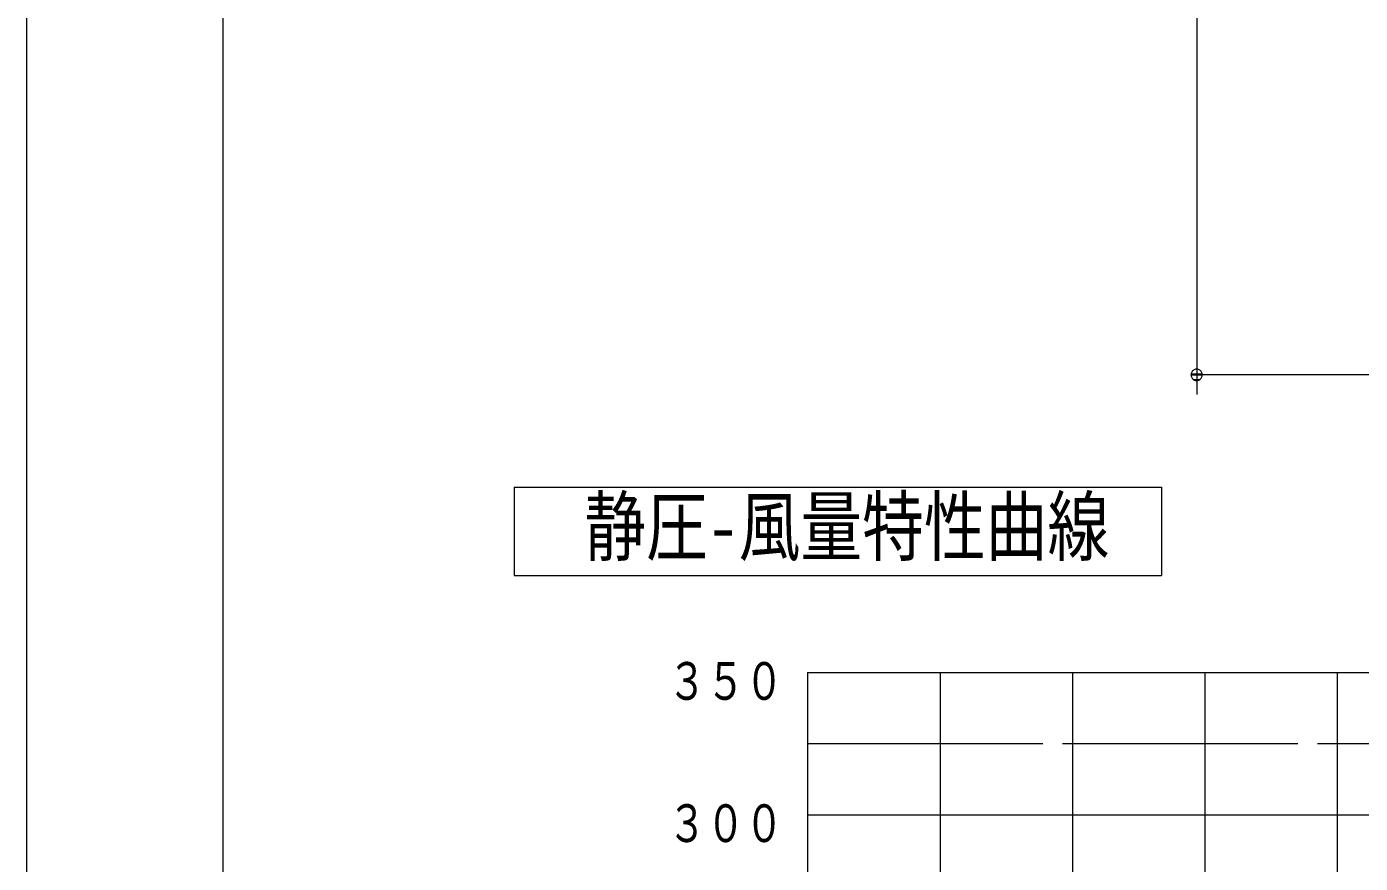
# Model space of a CAD drawing. Units: millimetres on the paper. Extents: x -305 to 305, y -152 to 152.
# Drawn here: x -301 to -233, y -72 to -29.4 of the extents above; entities that cross this region are included whole.
import ezdxf
from ezdxf.enums import TextEntityAlignment as Align

# ---------------------------------------------------------------- set-up
doc = ezdxf.new("R2010")
doc.units = ezdxf.units.MM
doc.linetypes.add('LONG_DASHED2', pattern=[13, 12, -1])
for name, color, linetype, lineweight in [('0-0_PV', 7, 'Continuous', 9), ('0-1_0', 7, 'Continuous', 9), ('0-3_S3', 7, 'Continuous', 9), ('0-5_図面枠', 3, 'Continuous', 9), ('0-6_DEFPOINTS', 7, 'Continuous', 9)]:
    doc.layers.add(name, color=color, linetype=linetype, lineweight=lineweight)
doc.styles.add('ＭＳ ゴシック', font='')
doc.styles.get('ＭＳ ゴシック').set_extended_font_data('MS Gothic')

# ---------------------------------------------------------------- blocks, each defined once
blk = doc.blocks.new('_DOTSMALL')
at = {"layer": '0-1_0'}
for p, q in [((0.0746, 0.1), (-0.0746, 0.1)), ((0.1223, -0.0248), (-0.1223, -0.0248))]:
    blk.add_line(p, q, dxfattribs=at)
for points in [[(0.125, 0), (0.124, 0.0157), (0.1211, 0.0311), (0.1162, 0.046), (0.1095, 0.0602), (0.1011, 0.0735), (0.0911, 0.0856), (0.0797, 0.0963), (0.067, 0.1055), (0.0532, 0.1131), (0.0386, 0.1189), (0.0234, 0.1228), (0.0078, 0.1248), (-0.0078, 0.1248), (-0.0234, 0.1228), (-0.0386, 0.1189), (-0.0532, 0.1131), (-0.067, 0.1055), (-0.0797, 0.0963), (-0.0911, 0.0856), (-0.1011, 0.0735), (-0.1095, 0.0602), (-0.1162, 0.046), (-0.1211, 0.0311), (-0.124, 0.0157), (-0.125, 0), (0, 0)], [(-0.125, 0), (-0.124, -0.0157), (-0.1211, -0.0311), (-0.1162, -0.046), (-0.1095, -0.0602), (-0.1011, -0.0735), (-0.0911, -0.0856), (-0.0797, -0.0963), (-0.067, -0.1055), (-0.0532, -0.1131), (-0.0386, -0.1189), (-0.0234, -0.1228), (-0.0078, -0.1248), (0.0078, -0.1248), (0.0234, -0.1228), (0.0386, -0.1189), (0.0532, -0.1131), (0.067, -0.1055), (0.0797, -0.0963), (0.0911, -0.0856), (0.1011, -0.0735), (0.1095, -0.0602), (0.1162, -0.046), (0.1211, -0.0311), (0.124, -0.0157), (0.125, 0), (0, 0)]]:
    blk.add_lwpolyline(points, close=True, dxfattribs=at)

msp = doc.modelspace()

# ---------------------------------------------------------------- linework, layer by layer
at = {"layer": '0-0_PV'}
for p, q in [((-276.154, -52.863), (-276.154, -57.363)), ((-276.154, -52.863), (-243.154, -52.863)), ((-243.154, -52.863), (-243.154, -57.363)), ((-276.154, -57.363), (-243.154, -57.363)), ((-261.195, -62.302), (-180.195, -62.302)), ((-261.195, -62.302), (-180.195, -62.302)), ((-247.695, -62.302), (-247.695, -113.038)), ((-234.195, -62.302), (-234.195, -113.038)), ((-261.195, -69.55), (-180.195, -69.55))]:
    msp.add_line(p, q, dxfattribs=at)
at = {"layer": '0-0_PV', "linetype": 'LONG_DASHED2'}
for p, q in [((-254.445, -62.302), (-254.445, -113.038)), ((-240.945, -62.302), (-240.945, -91.294)), ((-261.195, -65.926), (-180.195, -65.926))]:
    msp.add_line(p, q, dxfattribs=at)
at = {"layer": '0-0_PV'}
msp.add_lwpolyline([(-261.195, -62.302), (-261.195, -113.038), (-180.195, -113.038)], dxfattribs=at)
at = {"layer": '0-3_S3'}
for p, q in [((-241.358, -22.206), (-241.358, -48.133)), ((-194.273, -47.133), (-241.358, -47.133))]:
    msp.add_line(p, q, dxfattribs=at)
at = {"layer": '0-5_図面枠'}
msp.add_lwpolyline([(-291.017, -138.498), (108.983, -138.498), (108.983, 138.502), (-291.017, 138.502)], close=True, dxfattribs=at)
at = {"layer": '0-6_DEFPOINTS'}
msp.add_line((-301.017, -148.498), (-301.017, 148.502), dxfattribs=at)

# ---------------------------------------------------------------- block references
at = {"layer": '0-3_S3', "xscale": 2.32, "yscale": 2.32, "rotation": 180}
msp.add_blockref('_DOTSMALL', (-241.358, -47.133), dxfattribs=at)

# ---------------------------------------------------------------- texts
at = {"layer": '0-0_PV', "style": 'ＭＳ ゴシック'}
for s, height, width, p in [('\u3000静圧-風量特性曲線\u3000', 2.886, 0.8, (-275.731, -57.168)), ('３５０', 1.921, 0.75, (-268.327, -64.271)), ('３００', 1.921, 0.75, (-268.327, -71.519))]:
    msp.add_text(s, height=height, dxfattribs=dict(at, width=width)).set_placement(p, align=Align.BOTTOM_LEFT)

doc.saveas('drawing.dxf')
